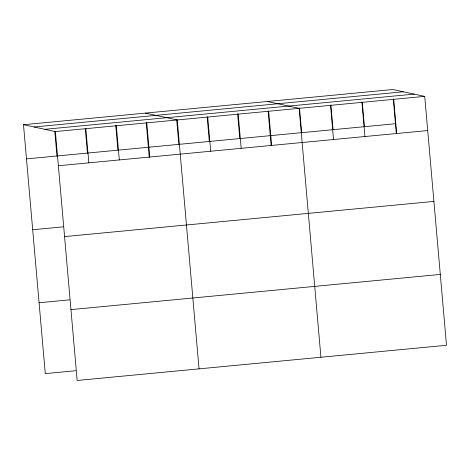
<?xml version="1.0" encoding="UTF-8"?>
<svg xmlns="http://www.w3.org/2000/svg" width="470" height="470" viewBox="0 0 470 470"><rect width="100%" height="100%" fill="white"/><g stroke="black" fill="none" stroke-linecap="round" stroke-linejoin="round"><path stroke-width="0.7" d="M23.5 124.72L392.844 89.523L424.721 96.379L446.5 345.28L77.156 380.477L55.378 131.577L23.5 124.72L45.279 373.621L75.746 370.718M34.022 126.982L403.366 91.785M44.861 129.315L414.205 94.117M55.378 131.577L424.721 96.379M26.49 158.883L395.834 123.692M58.368 165.746L427.712 130.548M32.689 229.748L63.162 226.846M64.566 236.604L433.916 201.413M39.075 302.756L69.548 299.854M70.952 309.613L440.302 274.421M267.266 101.491L299.149 108.347L320.922 357.247M145.383 113.106L177.261 119.962L199.039 368.862M393.672 98.976L396.709 133.709M393.331 99.37L396.322 133.539M362.276 101.967L364.438 126.683M361.935 102.366L364.926 136.535M330.886 104.957L333.048 129.673M330.539 105.356L333.53 139.525M299.49 107.947L301.652 132.663M268.675 111.249L271.666 145.418M268.094 110.938L271.131 145.677M238.202 114.151L241.192 148.32M237.626 113.846L239.788 138.562M207.734 117.059L210.725 151.228M207.153 116.748L209.314 141.464M176.685 119.65L178.847 144.366M146.793 122.864L149.783 157.033M146.211 122.552L149.249 157.291M116.319 125.766L119.31 159.935M115.738 125.455L117.9 150.177M85.851 128.674L88.842 162.843M85.27 128.363L87.432 153.079M54.796 131.265L56.958 155.981"/></g></svg>
